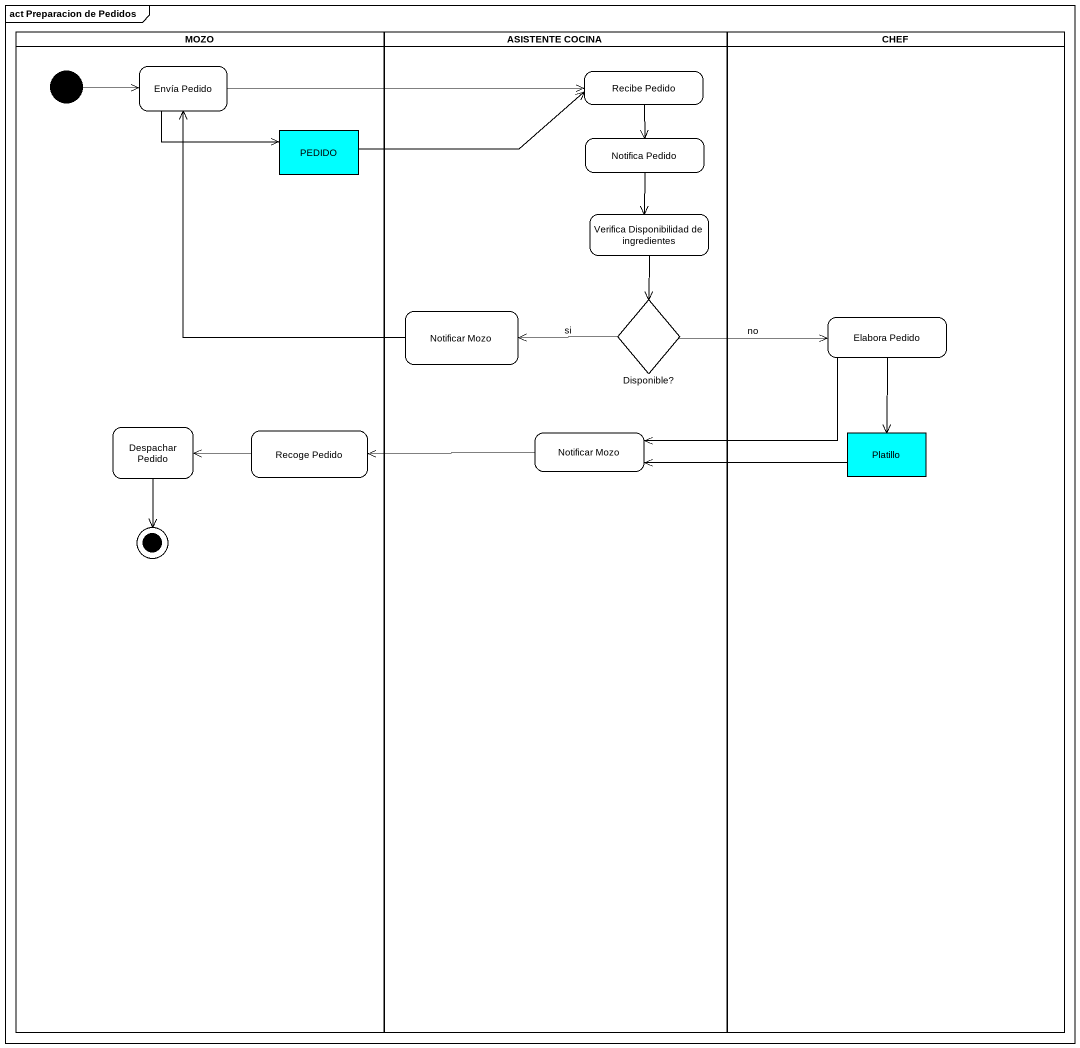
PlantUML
@startuml
mainframe act Preparacion de Pedidos
hide empty description
state MOZO <<partition>> {
  state "Envía Pedido" as Envía_Pedido
  state PEDIDO <<object>> #00FFFF
  state "Despachar Pedido" as Despachar_Pedido
  state "Recoge Pedido" as Recoge_Pedido
  [*] -right-> Envía_Pedido
  Despachar_Pedido --> [*]
}
state "ASISTENTE COCINA" as ASISTENTE_COCINA <<partition>> {
  state "Recibe Pedido" as Recibe_Pedido
  state "Notifica Pedido" as Notifica_Pedido
  state "Verifica Disponibilidad de ingredientes" as Verifica_Disponibilidad_de
  state "Notificar Mozo" as Notificar_Mozo
  state "Disponible?" as Disponible <<choice>> #009300
  state "Notificar Mozo" as Notificar_Mozo_2
}
state CHEF <<partition>> {
  state "Elabora Pedido" as Elabora_Pedido
  state Platillo <<object>> #00FFFF
}
Envía_Pedido -right-> Recibe_Pedido
Envía_Pedido -right-> PEDIDO
Recibe_Pedido --> Notifica_Pedido
PEDIDO -right-> Recibe_Pedido
Notifica_Pedido --> Verifica_Disponibilidad_de
Verifica_Disponibilidad_de --> Disponible
Notificar_Mozo -up-> Envía_Pedido
Disponible -left-> Notificar_Mozo : si
Disponible -right-> Elabora_Pedido : no
Elabora_Pedido -left-> Notificar_Mozo_2
Elabora_Pedido --> Platillo
Recoge_Pedido -left-> Despachar_Pedido
Notificar_Mozo_2 -left-> Recoge_Pedido
Platillo -left-> Notificar_Mozo_2
@enduml
